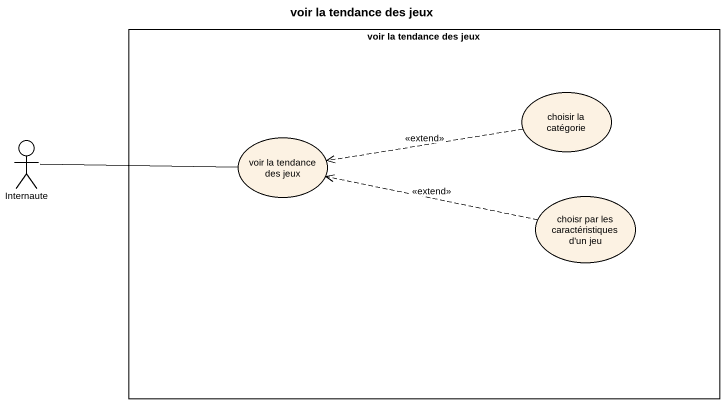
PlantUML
@startuml
title voir la tendance des jeux
rectangle "voir la tendance des jeux" as voir_la_tendance_des_jeux {
  usecase "choisir la catégorie" as choisir_la_catégorie
  usecase "voir la tendance des jeux" as voir_la_tendance_des_jeux_2
  usecase "choisr par les caractéristiques d'un jeu" as choisr_par_les
}
actor Internaute
choisir_la_catégorie .left.> voir_la_tendance_des_jeux_2 : <<extend>>
Internaute -right- voir_la_tendance_des_jeux_2
choisr_par_les .left.> voir_la_tendance_des_jeux_2 : <<extend>>
@enduml
